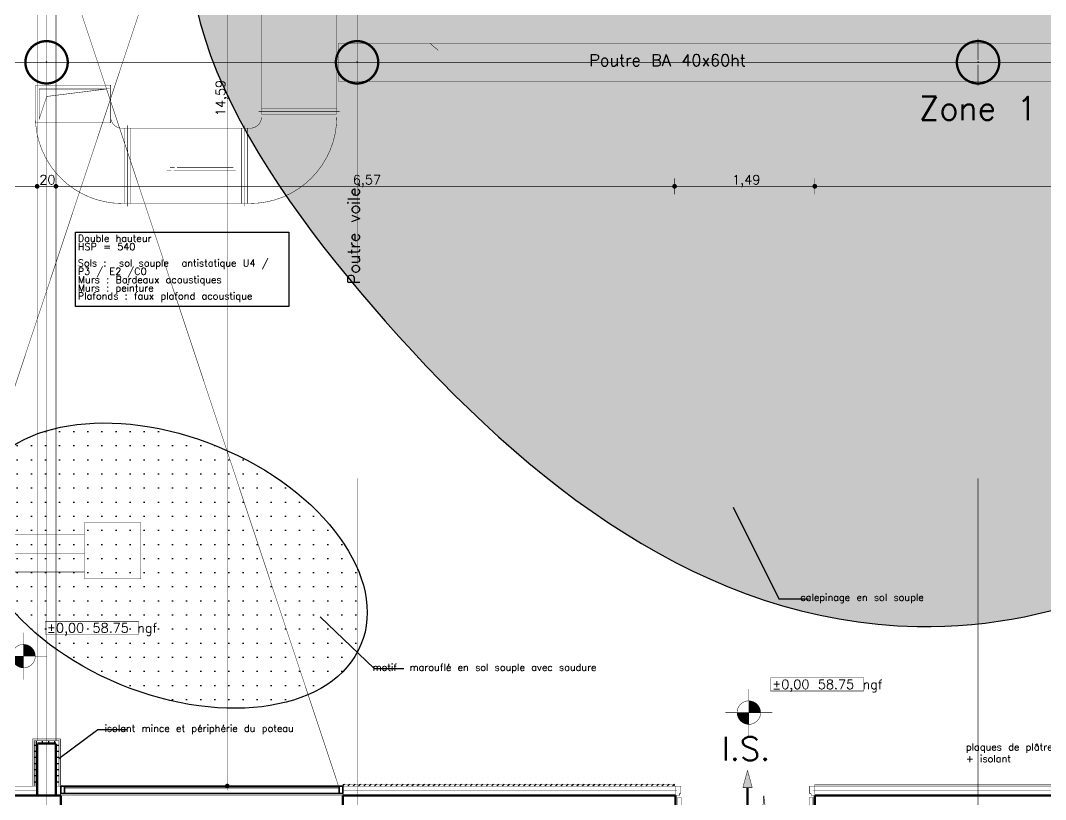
# Model space of a CAD drawing. Header units: inches. Extents: x -525059 to -412686, y 24208 to 76072.
# Drawn here: x -502165 to -491272, y 35236 to 43522 of the extents above; entities that cross this region are included whole.
import ezdxf

# ---------------------------------------------------------------- set-up
doc = ezdxf.new("R2010")
doc.units = ezdxf.units.IN
doc.header["$MEASUREMENT"] = 0
for name, pattern in [('Achse', [115, 0, -40, 75, 0]), ('CACHE', [750, 500, -250]), ('GRILLE', [400, 200, -200]), ('pontille 1', [133.333333, 66.666667, -66.666667]), ('Tiretet', [546.805537, 264.583325, -105.833328, 70.555556, -105.833328])]:
    doc.linetypes.add(name, pattern=pattern)
for name, color, linetype in [('00  ISOFRAN', 7, 'Continuous'), ('00 AXES', 7, 'Continuous'), ('00 cotations', 7, 'Continuous'), ('00 doublages', 7, 'Continuous'), ('00 patatoides', 7, 'Continuous'), ('00 poutres', 7, 'Continuous'), ('00 sanitaires', 7, 'Continuous'), ('00 symboles isolants', 7, 'Continuous'), ('00 TERREAL', 7, 'Continuous'), ('00 équipements siretec', 7, 'Continuous'), ('DF ActivitÈ REPRISE', 7, 'Continuous'), ('DF ActivitÈ SOUFFLAGE', 7, 'Continuous'), ('murs peripherique', 7, 'Continuous'), ('textes', 7, 'Continuous')]:
    doc.layers.add(name, color=color, linetype=linetype)
doc.layers.get('0').off()
doc.styles.get("Standard").update_dxf_attribs({"font": 'txt', "bigfont": 'BIGFONT.SHX'})
doc.linetypes.add('isolation copie', pattern='A,0,[1,0715-ENSICAEN Niveau 0-1.Shx,S=1.62037,R=0,X=-0.014583,Y=1.66533e-17],-175,0', length=175)
doc.dimstyles.new('Dimstyle_0', dxfattribs={"dimtxt": 100, "dimasz": 85.5, "dimexe": 0.18, "dimexo": 0, "dimgap": 0.09, "dimtad": 1, "dimtih": 1, "dimtoh": 1, "dimlfac": 0.001, "dimzin": 0, "dimdsep": 46, "dimtxsty": 'Standard', "dimblk": 'ARROWHEAD_11', "dimblk1": 'ARROWHEAD_11', "dimblk2": 'ARROWHEAD_11', "dimcen": 0.09, "dimclrd": 7, "dimclre": 7, "dimclrt": 7, "dimadec": 1, "dimazin": 0, "dimtfac": 1, "dimtdec": 4, "dimtmove": 0, "dimatfit": 3, "dimfxl": 1, "dimtolj": 1, "dimtzin": 0, "dimarcsym": 0})
doc.dimstyles.new('Dimstyle_1', dxfattribs={"dimtxt": 100, "dimasz": 85.5, "dimexe": 0.18, "dimexo": 0, "dimgap": 0.09, "dimtad": 1, "dimlfac": 0.001, "dimzin": 0, "dimdsep": 46, "dimtxsty": 'Standard', "dimblk": 'ARROWHEAD_11', "dimblk1": 'ARROWHEAD_11', "dimblk2": 'ARROWHEAD_11', "dimcen": 0.09, "dimclrd": 7, "dimclre": 7, "dimclrt": 7, "dimadec": 1, "dimazin": 0, "dimtfac": 1, "dimtdec": 4, "dimtmove": 0, "dimatfit": 3, "dimfxl": 1, "dimtolj": 1, "dimtzin": 0, "dimarcsym": 0})
doc.dimstyles.new('Dimstyle_7', dxfattribs={"dimtxt": 0.18, "dimasz": 164.16, "dimexe": 0.18, "dimexo": 0.0625, "dimgap": 0.09, "dimtad": 0, "dimtih": 1, "dimtoh": 1, "dimdec": 4, "dimzin": 0, "dimdsep": 46, "dimcen": 0.09, "dimadec": 0, "dimazin": 0, "dimtfac": 1, "dimtdec": 4, "dimtmove": 0, "dimatfit": 3, "dimldrblk": 'ARROWHEAD_1', "dimfxl": 1, "dimtolj": 1, "dimtzin": 0, "dimarcsym": 0})
pattern_1 = [(0, (0, 0), (0, 150), [0, -150])]
pattern_2 = [(0, (0, 0), (0, 64.999998), []), (90, (0, 0), (-64.999998, 0), [])]
pattern_3 = [(45, (0, 0), (-28.2842712, 28.2842712), [40, 0])]

# ---------------------------------------------------------------- blocks, each defined once
blk = doc.blocks.new('Baie Fenêtre libre_139')
at = {"color": 0, "linetype": 'Continuous'}
for points, const_width in [([(-1500, 0), (-1500, -200)], 25), ([(-1500, 0), (1500, 0)], 5), ([(-1500, 0), (1500, 0)], 5), ([(1500, 0), (1500, -200)], 25), ([(1500, -200), (-1500, -200)], 5)]:
    blk.add_lwpolyline(points, dxfattribs=dict(at, const_width=const_width))
blk = doc.blocks.new('WALL_84', base_point=(-487038, 35179))
at = {"layer": 'murs peripherique', "color": 7, "linetype": 'Continuous', "const_width": 25}
for points in [[(-501738, 35279), (-503758, 35279)], [(-501738, 35279), (-501738, 35079)], [(-498738, 35279), (-498738, 35079)], [(-495203, 35279), (-498738, 35279)], [(-495203, 35279), (-495203, 35079)], [(-493723, 35279), (-493723, 35079)], [(-487138, 35279), (-493723, 35279)]]:
    blk.add_lwpolyline(points, dxfattribs=at)
at = {"layer": 'murs peripherique', "color": 4, "xscale": -1, "rotation": 180.0000000000004}
blk.add_blockref('Baie Fenêtre libre_139', (-500238, 35079), dxfattribs=at)
blk = doc.blocks.new('F Devanture 3_138')
at = {"color": 0, "linetype": 'Continuous', "const_width": 17.5}
for points in [[(-1500, 0), (-1500, -80)], [(-1460, 0), (-1500, 0)], [(-1460, -80), (-1460, 0)], [(-1460, 0), (1460, 0)], [(1460, 0), (1460, -80)], [(1500, 0), (1460, 0)], [(1500, -80), (1500, 0)], [(-1500, -80), (-1460, -80)], [(-1460, -80), (1460, -80)], [(1460, -80), (1500, -80)]]:
    blk.add_lwpolyline(points, dxfattribs=at)
at = {"color": 0, "linetype": 'Continuous', "const_width": 5}
blk.add_lwpolyline([(-1460, -20), (1460, -20), (1460, -10), (-1460, -10)], close=True, dxfattribs=at)
blk = doc.blocks.new('Porte 2v CadBois 65_43')
at = {"color": 0, "linetype": 'Continuous', "const_width": 6.5}
for points in [[(640, 912, 0.388879), (-195, 0)], [(-200, 0, 0.388879), (-675, 518)]]:
    blk.add_lwpolyline(points, format="xyb", dxfattribs=at)
at = {"color": 0, "linetype": 'Continuous', "const_width": 5}
for points in [[(720, 915), (680, 915)], [(680, 915), (680, 20)], [(720, 20), (720, 915)], [(-720, 520), (-680, 520)], [(-720, 20), (-720, 520)], [(-680, 520), (-680, 20)], [(-700, 0), (-740, 0)], [(-740, 0), (-740, -10)], [(-680, 20), (-720, 20)], [(-700, -20), (-700, 0)], [(680, 20), (720, 20)], [(740, 0), (700, 0)], [(700, 0), (700, -20)], [(740, -10), (740, 0)], [(-740, -10), (-740, -90)], [(-740, -90), (-740, -100)], [(-740, -100), (-685, -100)], [(-685, -20), (-700, -20)], [(-685, -100), (-685, -20)], [(700, -20), (685, -20)], [(685, -20), (685, -100)], [(685, -100), (740, -100)], [(740, -90), (740, -10)], [(740, -100), (740, -90)]]:
    blk.add_lwpolyline(points, dxfattribs=at)
blk = doc.blocks.new('WALL_94', base_point=(-503688, 35329))
at = {"layer": '00 doublages', "color": 1, "linetype": 'Continuous', "const_width": 5}
for points in [[(-501988, 35379), (-503638, 35379)], [(-501988, 35279), (-501988, 35379)], [(-501788, 35279), (-501788, 35379)], [(-501738, 35379), (-501788, 35379)], [(-501738, 35279), (-501738, 35379)], [(-498738, 35279), (-498738, 35379)], [(-495203, 35379), (-498738, 35379)], [(-495203, 35279), (-495203, 35379)], [(-493723, 35279), (-493723, 35379)], [(-487238, 35379), (-493723, 35379)], [(-503738, 35279), (-501988, 35279)], [(-501788, 35279), (-501738, 35279)], [(-498738, 35279), (-495203, 35279)], [(-493723, 35279), (-487138, 35279)]]:
    blk.add_lwpolyline(points, dxfattribs=at)
at = {"layer": '00 doublages', "color": 4}
blk.add_blockref('F Devanture 3_138', (-500238, 35379), dxfattribs=at)
at = {"layer": '00 doublages', "color": 4, "rotation": 180}
blk.add_blockref('Porte 2v CadBois 65_43', (-494463, 35279), dxfattribs=at)
blk = doc.blocks.new('WALL_110', base_point=(-501888, 35831))
at = {"layer": 'murs peripherique', "color": 7, "linetype": 'Continuous', "const_width": 25}
for points in [[(-501988, 35831), (-501988, 35279)], [(-501788, 35831), (-501988, 35831)], [(-501788, 35279), (-501788, 35831)], [(-501988, 35279), (-501788, 35279)]]:
    blk.add_lwpolyline(points, dxfattribs=at)
blk = doc.blocks.new('WALL_675', base_point=(-501758, 35378))
at = {"layer": 'murs peripherique'}
blk.add_hatch(color=255, dxfattribs=at).paths.add_polyline_path([(-501738, 35378), (-501738, 35881), (-501758, 35861), (-501758, 35378)], flags=0)
at = {"layer": 'murs peripherique', "color": 1, "linetype": 'Continuous', "const_width": 5}
for points in [[(-501758, 35861), (-501758, 35378)], [(-501738, 35378), (-501738, 35881)], [(-501758, 35378), (-501738, 35378)]]:
    blk.add_lwpolyline(points, dxfattribs=at)
blk = doc.blocks.new('WALL_676', base_point=(-502018, 35378))
at = {"layer": 'murs peripherique'}
blk.add_hatch(color=255, dxfattribs=at).paths.add_polyline_path([(-502018, 35378), (-502018, 35861), (-502038, 35881), (-502038, 35378)], flags=0)
at = {"layer": 'murs peripherique', "color": 1, "linetype": 'Continuous', "const_width": 5}
for points in [[(-502038, 35881), (-502038, 35378)], [(-502018, 35378), (-502018, 35861)], [(-502038, 35378), (-502018, 35378)]]:
    blk.add_lwpolyline(points, dxfattribs=at)
blk = doc.blocks.new('WALL_677', base_point=(-501758, 35861))
at = {"layer": 'murs peripherique'}
blk.add_hatch(color=255, dxfattribs=at).paths.add_polyline_path([(-501738, 35881), (-502038, 35881), (-502018, 35861), (-501758, 35861)], flags=0)
at = {"layer": 'murs peripherique', "color": 1, "linetype": 'Continuous', "const_width": 5}
for points in [[(-501738, 35881), (-502038, 35881)], [(-502018, 35861), (-501758, 35861)]]:
    blk.add_lwpolyline(points, dxfattribs=at)
blk = doc.blocks.new('WALL_710', base_point=(-501788, 35378))
at = {"layer": 'murs peripherique'}
h = blk.add_hatch(dxfattribs=at)
h.set_pattern_fill('ISOLANT_POLYSTYR_NE', color=82, style=0, pattern_type=2)
h.set_pattern_definition(pattern_2)
h.paths.add_polyline_path([(-501758, 35378), (-501758, 35861), (-501788, 35831), (-501788, 35378)], flags=0)
at = {"layer": 'murs peripherique', "color": 1, "linetype": 'Continuous', "const_width": 5}
for points in [[(-501758, 35378), (-501758, 35861)], [(-501788, 35831), (-501788, 35378)], [(-501788, 35378), (-501758, 35378)]]:
    blk.add_lwpolyline(points, dxfattribs=at)
blk = doc.blocks.new('WALL_711', base_point=(-501788, 35831))
at = {"layer": 'murs peripherique'}
h = blk.add_hatch(dxfattribs=at)
h.set_pattern_fill('ISOLANT_POLYSTYR_NE', color=82, style=0, pattern_type=2)
h.set_pattern_definition(pattern_2)
h.paths.add_polyline_path([(-501758, 35861), (-502018, 35861), (-501988, 35831), (-501788, 35831)], flags=0)
at = {"layer": 'murs peripherique', "color": 1, "linetype": 'Continuous', "const_width": 5}
for points in [[(-501758, 35861), (-502018, 35861)], [(-501988, 35831), (-501788, 35831)]]:
    blk.add_lwpolyline(points, dxfattribs=at)
blk = doc.blocks.new('WALL_712', base_point=(-501988, 35378))
at = {"layer": 'murs peripherique'}
h = blk.add_hatch(dxfattribs=at)
h.set_pattern_fill('ISOLANT_POLYSTYR_NE', color=82, style=0, pattern_type=2)
h.set_pattern_definition(pattern_2)
h.paths.add_polyline_path([(-501988, 35378), (-501988, 35831), (-502018, 35861), (-502018, 35378)], flags=0)
at = {"layer": 'murs peripherique', "color": 1, "linetype": 'Continuous', "const_width": 5}
for points in [[(-502018, 35861), (-502018, 35378)], [(-501988, 35378), (-501988, 35831)], [(-502018, 35378), (-501988, 35378)]]:
    blk.add_lwpolyline(points, dxfattribs=at)
blk = doc.blocks.new('WALL_821', base_point=(-487248, 35389))
at = {"layer": '00 TERREAL'}
h = blk.add_hatch(dxfattribs=at)
h.set_pattern_fill('ESPACE_MINIMUM', style=0, pattern_type=2)
h.set_pattern_definition(pattern_3)
h.paths.add_polyline_path([(-498738, 35399), (-498738, 35379), (-495213, 35379), (-495213, 35399)], flags=0)
h = blk.add_hatch(dxfattribs=at)
h.set_pattern_fill('ESPACE_MINIMUM', style=0, pattern_type=2)
h.set_pattern_definition(pattern_3)
h.paths.add_polyline_path([(-493723, 35399), (-493723, 35379), (-487238, 35379), (-487258, 35399)], flags=0)
at = {"layer": '00 TERREAL', "color": 30, "linetype": 'Continuous', "const_width": 5}
for points in [[(-495213, 35399), (-498738, 35399)], [(-498738, 35399), (-498738, 35379)], [(-498738, 35379), (-495213, 35379)], [(-495213, 35379), (-495213, 35399)], [(-493723, 35379), (-493723, 35399)], [(-487258, 35399), (-493723, 35399)], [(-493723, 35379), (-487238, 35379)]]:
    blk.add_lwpolyline(points, dxfattribs=at)
blk = doc.blocks.new('COLUMN_4', base_point=(-498588, 43077))
at = {"layer": 'murs peripherique', "color": 7, "linetype": 'Continuous', "const_width": 25}
blk.add_lwpolyline([(-498813, 43077, 1), (-498363, 43077, 1)], format="xyb", close=True, dxfattribs=at)
at = {"layer": 'murs peripherique', "color": 7, "linetype": 'Continuous', "const_width": 5}
for points in [[(-498588, 43102), (-498588, 43327)], [(-498613, 43077), (-498838, 43077)], [(-498588, 43052), (-498588, 42827)], [(-498563, 43077), (-498338, 43077)]]:
    blk.add_lwpolyline(points, dxfattribs=at)
at = {"layer": 'murs peripherique', "color": 7, "linetype": 'Continuous'}
blk.add_point((-498588, 43077), dxfattribs=at)
blk = doc.blocks.new('COLUMN_5', base_point=(-491988, 43077))
at = {"layer": 'murs peripherique', "color": 7, "linetype": 'Continuous', "const_width": 25}
blk.add_lwpolyline([(-492213, 43077, 1), (-491763, 43077, 1)], format="xyb", close=True, dxfattribs=at)
at = {"layer": 'murs peripherique', "color": 7, "linetype": 'Continuous', "const_width": 5}
for points in [[(-491988, 43102), (-491988, 43327)], [(-492013, 43077), (-492238, 43077)], [(-491988, 43052), (-491988, 42827)], [(-491963, 43077), (-491738, 43077)]]:
    blk.add_lwpolyline(points, dxfattribs=at)
at = {"layer": 'murs peripherique', "color": 7, "linetype": 'Continuous'}
blk.add_point((-491988, 43077), dxfattribs=at)
blk = doc.blocks.new('COLUMN_7', base_point=(-501888, 43077))
at = {"layer": 'murs peripherique', "color": 7, "linetype": 'Continuous', "const_width": 25}
blk.add_lwpolyline([(-502113, 43077, 1), (-501663, 43077, 1)], format="xyb", close=True, dxfattribs=at)
at = {"layer": 'murs peripherique', "color": 7, "linetype": 'Continuous', "const_width": 5}
for points in [[(-501888, 43102), (-501888, 43327)], [(-501913, 43077), (-502138, 43077)], [(-501888, 43052), (-501888, 42827)], [(-501863, 43077), (-501638, 43077)]]:
    blk.add_lwpolyline(points, dxfattribs=at)
at = {"layer": 'murs peripherique', "color": 7, "linetype": 'Continuous'}
blk.add_point((-501888, 43077), dxfattribs=at)
blk = doc.blocks.new('BEAM_3', base_point=(-498788, 43077))
at = {"layer": '00 poutres', "color": 1, "linetype": 'pontille 1', "const_width": 5}
for points in [[(-498788, 43277), (-473738, 43277)], [(-498788, 42877), (-498788, 43277)], [(-498788, 42877), (-473738, 42877)]]:
    blk.add_lwpolyline(points, dxfattribs=at)
at = {"layer": '00 poutres', "color": 30, "linetype": 'GRILLE', "const_width": 5}
blk.add_lwpolyline([(-498788, 43077), (-473738, 43077)], dxfattribs=at)
blk = doc.blocks.new('LINE_19863', base_point=(-494438, 34418))
at = {"layer": 'murs peripherique', "color": 7, "linetype": 'Continuous'}
for points, const_width in [([(-494438, 35548), (-494488, 35362)], 5), ([(-494438, 35548), (-494388, 35362)], 5), ([(-494388, 35362), (-494488, 35362)], 5), ([(-494438, 34418), (-494438, 35362)], 25)]:
    blk.add_lwpolyline(points, dxfattribs=dict(at, const_width=const_width))
at = {"layer": 'murs peripherique', "color": 7}
blk.add_solid([(-494438, 35548), (-494388, 35362), (-494488, 35362)], dxfattribs=at)
blk = doc.blocks.new('*D284')
at = {"layer": '00 cotations', "color": 7, "linetype": 'Continuous', "const_width": 5}
for points in [[(-499969, 49995), (-499969, 50017)], [(-499991, 49972), (-500053, 49972)], [(-499969, 35401), (-499969, 49950)], [(-499884, 49972), (-499946, 49972)], [(-499991, 35379), (-500053, 35379)], [(-499969, 35334), (-499969, 35356)], [(-499884, 35379), (-499946, 35379)]]:
    blk.add_lwpolyline(points, dxfattribs=at)
at = {"layer": '00 cotations', "color": 7, "linetype": 'Continuous'}
for points, const_width in [([(-499991, 49972, 1), (-499946, 49972, 1)], 5), ([(-499980, 49972, 1), (-499957, 49972, 1)], 22.5), ([(-499991, 35379, 1), (-499946, 35379, 1)], 5), ([(-499980, 35379, 1), (-499957, 35379, 1)], 22.5)]:
    blk.add_lwpolyline(points, format="xyb", close=True, dxfattribs=dict(at, const_width=const_width))
at = {"layer": '00 cotations', "color": 7, "insert": (-500089, 42504), "char_height": 100, "attachment_point": 1, "rotation": 90}
blk.add_mtext('\\A1;{\\Ftxt.shx|c0;14,59}', dxfattribs=at)
blk = doc.blocks.new('ARROWHEAD_11')
at = {"color": 0, "linetype": 'Continuous'}
blk.add_line((0, 0), (-1, 0), dxfattribs=at)
at = {"color": 0, "linetype": 'Continuous', "const_width": 0.25}
blk.add_lwpolyline([(-0.125, 0, 1), (0.125, 0, 1)], format="xyb", close=True, dxfattribs=at)
blk = doc.blocks.new('*D468')
at = {"layer": '00 cotations', "color": 7, "linetype": 'Continuous', "const_width": 5}
for points in [[(-503683, 46957), (-503661, 46957)], [(-503638, 46979), (-503638, 47041)], [(-503616, 46957), (-487261, 46957)], [(-487238, 46979), (-487238, 47041)], [(-487216, 46957), (-487193, 46957)], [(-503638, 46872), (-503638, 46934)], [(-487238, 46872), (-487238, 46934)]]:
    blk.add_lwpolyline(points, dxfattribs=at)
at = {"layer": '00 cotations', "color": 7, "linetype": 'Continuous'}
for points, const_width in [([(-503661, 46957, 1), (-503616, 46957, 1)], 5), ([(-503649, 46957, 1), (-503627, 46957, 1)], 22.5), ([(-487261, 46957, 1), (-487216, 46957, 1)], 5), ([(-487250, 46957, 1), (-487227, 46957, 1)], 22.5)]:
    blk.add_lwpolyline(points, format="xyb", close=True, dxfattribs=dict(at, const_width=const_width))
at = {"layer": '00 cotations', "color": 7, "insert": (-495610, 47077), "char_height": 100, "attachment_point": 1}
blk.add_mtext('\\A1;{\\Ftxt.shx|c0;16,40}', dxfattribs=at)
blk = doc.blocks.new('*D470')
at = {"layer": '00 cotations', "color": 7, "linetype": 'Continuous', "const_width": 5}
for points in [[(-503638, 41780), (-503638, 41842)], [(-501988, 41780), (-501988, 41842)], [(-503683, 41758), (-503661, 41758)], [(-503638, 41673), (-503638, 41735)], [(-503616, 41758), (-502011, 41758)], [(-501988, 41673), (-501988, 41735)]]:
    blk.add_lwpolyline(points, dxfattribs=at)
at = {"layer": '00 cotations', "color": 7, "linetype": 'Continuous'}
for points, const_width in [([(-503661, 41758, 1), (-503616, 41758, 1)], 5), ([(-503649, 41758, 1), (-503627, 41758, 1)], 22.5), ([(-502011, 41758, 1), (-501966, 41758, 1)], 5), ([(-502000, 41758, 1), (-501977, 41758, 1)], 22.5)]:
    blk.add_lwpolyline(points, format="xyb", close=True, dxfattribs=dict(at, const_width=const_width))
at = {"layer": '00 cotations', "color": 7, "insert": (-502947, 41878), "char_height": 100, "attachment_point": 1}
blk.add_mtext('\\A1;{\\Ftxt.shx|c0;1,65}', dxfattribs=at)
blk = doc.blocks.new('*D471')
at = {"layer": '00 cotations', "color": 7, "linetype": 'Continuous', "const_width": 5}
for points in [[(-501988, 41780), (-501988, 41842)], [(-501788, 41780), (-501788, 41842)], [(-501988, 41673), (-501988, 41735)], [(-501966, 41758), (-501811, 41758)], [(-501788, 41673), (-501788, 41735)]]:
    blk.add_lwpolyline(points, dxfattribs=at)
at = {"layer": '00 cotations', "color": 7, "linetype": 'Continuous'}
for points, const_width in [([(-502011, 41758, 1), (-501966, 41758, 1)], 5), ([(-502000, 41758, 1), (-501977, 41758, 1)], 22.5), ([(-501811, 41758, 1), (-501766, 41758, 1)], 5), ([(-501800, 41758, 1), (-501777, 41758, 1)], 22.5)]:
    blk.add_lwpolyline(points, format="xyb", close=True, dxfattribs=dict(at, const_width=const_width))
at = {"layer": '00 cotations', "color": 7, "insert": (-501965, 41878), "char_height": 100, "attachment_point": 1}
blk.add_mtext('\\A1;{\\Ftxt.shx|c0;20}', dxfattribs=at)
blk = doc.blocks.new('*D472')
at = {"layer": '00 cotations', "color": 7, "linetype": 'Continuous', "const_width": 5}
for points in [[(-501788, 41780), (-501788, 41842)], [(-495213, 41780), (-495213, 41842)], [(-501788, 41673), (-501788, 41735)], [(-501766, 41758), (-495236, 41758)], [(-495213, 41673), (-495213, 41735)]]:
    blk.add_lwpolyline(points, dxfattribs=at)
at = {"layer": '00 cotations', "color": 7, "linetype": 'Continuous'}
for points, const_width in [([(-501811, 41758, 1), (-501766, 41758, 1)], 5), ([(-501800, 41758, 1), (-501777, 41758, 1)], 22.5), ([(-495236, 41758, 1), (-495191, 41758, 1)], 5), ([(-495225, 41758, 1), (-495202, 41758, 1)], 22.5)]:
    blk.add_lwpolyline(points, format="xyb", close=True, dxfattribs=dict(at, const_width=const_width))
at = {"layer": '00 cotations', "color": 7, "insert": (-498634, 41878), "char_height": 100, "attachment_point": 1}
blk.add_mtext('\\A1;{\\Ftxt.shx|c0;6,57}', dxfattribs=at)
blk = doc.blocks.new('*D473')
at = {"layer": '00 cotations', "color": 7, "linetype": 'Continuous', "const_width": 5}
for points in [[(-495213, 41780), (-495213, 41842)], [(-493723, 41780), (-493723, 41842)], [(-495213, 41673), (-495213, 41735)], [(-495191, 41758), (-493746, 41758)], [(-493723, 41673), (-493723, 41735)]]:
    blk.add_lwpolyline(points, dxfattribs=at)
at = {"layer": '00 cotations', "color": 7, "linetype": 'Continuous'}
for points, const_width in [([(-495236, 41758, 1), (-495191, 41758, 1)], 5), ([(-495225, 41758, 1), (-495202, 41758, 1)], 22.5), ([(-493746, 41758, 1), (-493701, 41758, 1)], 5), ([(-493735, 41758, 1), (-493712, 41758, 1)], 22.5)]:
    blk.add_lwpolyline(points, format="xyb", close=True, dxfattribs=dict(at, const_width=const_width))
at = {"layer": '00 cotations', "color": 7, "insert": (-494602, 41878), "char_height": 100, "attachment_point": 1}
blk.add_mtext('\\A1;{\\Ftxt.shx|c0;1,49}', dxfattribs=at)
blk = doc.blocks.new('*D474')
at = {"layer": '00 cotations', "color": 7, "linetype": 'Continuous', "const_width": 5}
for points in [[(-493723, 41780), (-493723, 41842)], [(-487138, 41780), (-487138, 41842)], [(-493723, 41673), (-493723, 41735)], [(-493701, 41758), (-487161, 41758)], [(-487138, 41673), (-487138, 41735)]]:
    blk.add_lwpolyline(points, dxfattribs=at)
at = {"layer": '00 cotations', "color": 7, "linetype": 'Continuous'}
for points, const_width in [([(-493746, 41758, 1), (-493701, 41758, 1)], 5), ([(-493735, 41758, 1), (-493712, 41758, 1)], 22.5), ([(-487161, 41758, 1), (-487116, 41758, 1)], 5), ([(-487150, 41758, 1), (-487127, 41758, 1)], 22.5)]:
    blk.add_lwpolyline(points, format="xyb", close=True, dxfattribs=dict(at, const_width=const_width))
at = {"layer": '00 cotations', "color": 7, "insert": (-490564, 41878), "char_height": 100, "attachment_point": 1}
blk.add_mtext('\\A1;{\\Ftxt.shx|c0;6,59}', dxfattribs=at)
blk = doc.blocks.new('*D475')
at = {"layer": '00 cotations', "color": 7, "linetype": 'Continuous', "const_width": 5}
for points in [[(-487138, 41780), (-487138, 41842)], [(-486938, 41780), (-486938, 41842)], [(-487138, 41673), (-487138, 41735)], [(-487116, 41758), (-486961, 41758)], [(-486938, 41673), (-486938, 41735)]]:
    blk.add_lwpolyline(points, dxfattribs=at)
at = {"layer": '00 cotations', "color": 7, "linetype": 'Continuous'}
for points, const_width in [([(-487161, 41758, 1), (-487116, 41758, 1)], 5), ([(-487150, 41758, 1), (-487127, 41758, 1)], 22.5), ([(-486961, 41758, 1), (-486916, 41758, 1)], 5), ([(-486950, 41758, 1), (-486927, 41758, 1)], 22.5)]:
    blk.add_lwpolyline(points, format="xyb", close=True, dxfattribs=dict(at, const_width=const_width))
at = {"layer": '00 cotations', "color": 7, "insert": (-487115, 41878), "char_height": 100, "attachment_point": 1}
blk.add_mtext('\\A1;{\\Ftxt.shx|c0;20}', dxfattribs=at)
blk = doc.blocks.new('*D476')
at = {"layer": '00 cotations', "color": 7, "linetype": 'Continuous', "const_width": 5}
for points in [[(-486938, 41780), (-486938, 41842)], [(-483841, 41780), (-483841, 41842)], [(-486938, 41673), (-486938, 41735)], [(-486916, 41758), (-483863, 41758)], [(-483841, 41673), (-483841, 41735)]]:
    blk.add_lwpolyline(points, dxfattribs=at)
at = {"layer": '00 cotations', "color": 7, "linetype": 'Continuous'}
for points, const_width in [([(-486961, 41758, 1), (-486916, 41758, 1)], 5), ([(-486950, 41758, 1), (-486927, 41758, 1)], 22.5), ([(-483863, 41758, 1), (-483818, 41758, 1)], 5), ([(-483852, 41758, 1), (-483829, 41758, 1)], 22.5)]:
    blk.add_lwpolyline(points, format="xyb", close=True, dxfattribs=dict(at, const_width=const_width))
at = {"layer": '00 cotations', "color": 7, "insert": (-485523, 41878), "char_height": 100, "attachment_point": 1}
blk.add_mtext('\\A1;{\\Ftxt.shx|c0;3,10}', dxfattribs=at)
blk = doc.blocks.new('*D477')
at = {"layer": '00 cotations', "color": 7, "linetype": 'Continuous', "const_width": 5}
for points in [[(-483841, 41780), (-483841, 41842)], [(-483638, 41780), (-483638, 41842)], [(-483841, 41673), (-483841, 41735)], [(-483818, 41758), (-483661, 41758)], [(-483638, 41673), (-483638, 41735)]]:
    blk.add_lwpolyline(points, dxfattribs=at)
at = {"layer": '00 cotations', "color": 7, "linetype": 'Continuous'}
for points, const_width in [([(-483863, 41758, 1), (-483818, 41758, 1)], 5), ([(-483852, 41758, 1), (-483829, 41758, 1)], 22.5), ([(-483661, 41758, 1), (-483616, 41758, 1)], 5), ([(-483650, 41758, 1), (-483627, 41758, 1)], 22.5)]:
    blk.add_lwpolyline(points, format="xyb", close=True, dxfattribs=dict(at, const_width=const_width))
at = {"layer": '00 cotations', "color": 7, "insert": (-483816, 41878), "char_height": 100, "attachment_point": 1}
blk.add_mtext('\\A1;{\\Ftxt.shx|c0;20}', dxfattribs=at)
blk = doc.blocks.new('*D478')
at = {"layer": '00 cotations', "color": 7, "linetype": 'Continuous', "const_width": 5}
for points in [[(-483638, 41780), (-483638, 41842)], [(-478888, 41780), (-478888, 41842)], [(-483638, 41673), (-483638, 41735)], [(-483616, 41758), (-478911, 41758)], [(-478888, 41673), (-478888, 41735)], [(-478866, 41758), (-478843, 41758)]]:
    blk.add_lwpolyline(points, dxfattribs=at)
at = {"layer": '00 cotations', "color": 7, "linetype": 'Continuous'}
for points, const_width in [([(-483661, 41758, 1), (-483616, 41758, 1)], 5), ([(-483650, 41758, 1), (-483627, 41758, 1)], 22.5), ([(-478911, 41758, 1), (-478866, 41758, 1)], 5), ([(-478900, 41758, 1), (-478877, 41758, 1)], 22.5)]:
    blk.add_lwpolyline(points, format="xyb", close=True, dxfattribs=dict(at, const_width=const_width))
at = {"layer": '00 cotations', "color": 7, "insert": (-481397, 41878), "char_height": 100, "attachment_point": 1}
blk.add_mtext('\\A1;{\\Ftxt.shx|c0;4,75}', dxfattribs=at)
blk = doc.blocks.new('*D496')
at = {"layer": '00 cotations', "color": 7, "linetype": 'Continuous', "const_width": 5}
for points in [[(-483638, 32738), (-483638, 32799)], [(-482088, 32738), (-482088, 32799)], [(-483638, 32631), (-483638, 32693)], [(-483616, 32715), (-482111, 32715)], [(-482088, 32631), (-482088, 32693)]]:
    blk.add_lwpolyline(points, dxfattribs=at)
at = {"layer": '00 cotations', "color": 7, "linetype": 'Continuous'}
for points, const_width in [([(-483661, 32715, 1), (-483616, 32715, 1)], 5), ([(-483650, 32715, 1), (-483627, 32715, 1)], 22.5), ([(-482111, 32715, 1), (-482066, 32715, 1)], 5), ([(-482100, 32715, 1), (-482077, 32715, 1)], 22.5)]:
    blk.add_lwpolyline(points, format="xyb", close=True, dxfattribs=dict(at, const_width=const_width))
at = {"layer": '00 cotations', "color": 7, "insert": (-482997, 32835), "char_height": 100, "attachment_point": 1}
blk.add_mtext('\\A1;{\\Ftxt.shx|c0;1,55}', dxfattribs=at)
blk = doc.blocks.new('*D497')
at = {"layer": '00 cotations', "color": 7, "linetype": 'Continuous', "const_width": 5}
for points in [[(-482088, 32738), (-482088, 32799)], [(-480583, 32738), (-480583, 32799)], [(-482088, 32631), (-482088, 32693)], [(-482066, 32715), (-480606, 32715)], [(-480583, 32631), (-480583, 32693)]]:
    blk.add_lwpolyline(points, dxfattribs=at)
at = {"layer": '00 cotations', "color": 7, "linetype": 'Continuous'}
for points, const_width in [([(-482111, 32715, 1), (-482066, 32715, 1)], 5), ([(-482100, 32715, 1), (-482077, 32715, 1)], 22.5), ([(-480606, 32715, 1), (-480561, 32715, 1)], 5), ([(-480595, 32715, 1), (-480572, 32715, 1)], 22.5)]:
    blk.add_lwpolyline(points, format="xyb", close=True, dxfattribs=dict(at, const_width=const_width))
at = {"layer": '00 cotations', "color": 7, "insert": (-481469, 32835), "char_height": 100, "attachment_point": 1}
blk.add_mtext('\\A1;{\\Ftxt.shx|c0;1,50}', dxfattribs=at)
blk = doc.blocks.new('LEVDIM_43', base_point=(-502133, 36761))
at = {"layer": '00 cotations', "color": 7, "linetype": 'Continuous', "const_width": 5}
for points in [[(-501903, 37131), (-501903, 36991)], [(-500911, 37131), (-501903, 37131)], [(-500911, 36991), (-500911, 37131)], [(-502133, 36511), (-502133, 37011)], [(-501903, 36991), (-500911, 36991)], [(-502383, 36761), (-501883, 36761)]]:
    blk.add_lwpolyline(points, dxfattribs=at)
blk.add_lwpolyline([(-502258, 36761, 1), (-502008, 36761, 1)], format="xyb", close=True, dxfattribs=at)
at = {"layer": '00 cotations', "color": 7, "linetype": 'Continuous', "const_width": 125}
for points in [[(-502196, 36761, 0.414214), (-502133, 36699)], [(-502071, 36761, 0.414214), (-502133, 36824)]]:
    blk.add_lwpolyline(points, format="xyb", dxfattribs=at)
at = {"layer": '00 cotations', "color": 7, "insert": (-501883, 37111), "char_height": 100, "attachment_point": 1}
blk.add_mtext('\\A1;{\\Ftxt.shx|c0;±0,00 58.75 ngf}', dxfattribs=at)
blk = doc.blocks.new('LEVDIM_45', base_point=(-494424, 36160))
at = {"layer": '00 cotations', "color": 7, "linetype": 'Continuous', "const_width": 5}
for points in [[(-494194, 36530), (-494194, 36390)], [(-493202, 36530), (-494194, 36530)], [(-493202, 36390), (-493202, 36530)], [(-494424, 35910), (-494424, 36410)], [(-494194, 36390), (-493202, 36390)], [(-494674, 36160), (-494174, 36160)]]:
    blk.add_lwpolyline(points, dxfattribs=at)
blk.add_lwpolyline([(-494549, 36160, 1), (-494299, 36160, 1)], format="xyb", close=True, dxfattribs=at)
at = {"layer": '00 cotations', "color": 7, "linetype": 'Continuous', "const_width": 125}
for points in [[(-494362, 36160, 0.414214), (-494424, 36223)], [(-494487, 36160, 0.414214), (-494424, 36098)]]:
    blk.add_lwpolyline(points, format="xyb", dxfattribs=at)
at = {"layer": '00 cotations', "color": 7, "insert": (-494174, 36510), "char_height": 100, "attachment_point": 1}
blk.add_mtext('\\A1;{\\Ftxt.shx|c0;±0,00 58.75 ngf}', dxfattribs=at)
blk = doc.blocks.new('ARROWHEAD_1')
at = {"color": 0, "linetype": 'Continuous'}
blk.add_line((0, 0), (-1, 0), dxfattribs=at)
blk.add_circle((0, 0), 0.25, dxfattribs=at)

msp = doc.modelspace()

# ---------------------------------------------------------------- hatches: boundary and pattern name
at = {"layer": '00 patatoides'}
h = msp.add_hatch(dxfattribs=at)
h.set_pattern_fill('25___COPIE', color=52, style=0, pattern_type=2)
h.set_pattern_definition(pattern_1)
h.paths.add_polyline_path([(-498288.547, 40322.934, -0.028250237), (-499305.593, 41601.839, -0.023082304), (-499736.566, 42281.071, -0.031886058), (-500077.103, 42974.152, -0.043689281), (-500298.153, 43671.58, -0.057822464), (-500370.664, 44363.852, -0.143607307), (-499953.863, 45694.921, -0.102475601), (-499192.499, 46444.58, -0.077370458), (-498215.457, 46867.816, -0.047049448), (-497103.902, 47050.075, -0.024396697), (-495938.997, 47076.801, -0.036059004), (-493195.68, 46840.34, -0.025929131), (-491877.77, 46555.571, -0.034136164), (-490654.444, 46134.171, -0.045136615), (-489569.767, 45556.935, -0.058029004), (-488667.803, 44804.659, -0.140330767), (-487588.267, 42698.17, -0.122493438), (-487683.801, 40541.962, -0.113014202), (-488714.637, 38738.925, -0.10554501), (-490443.689, 37510.168, -0.106861498), (-492633.875, 37076.801, -0.075982644), (-494260.495, 37357.121, -0.060509441), (-495742.36, 38067.217, -0.04307255), (-497083.65, 39093.638, -0.028879241)], flags=0)
h = msp.add_hatch(dxfattribs=at)
h.set_pattern_fill('25___COPIE', color=52, style=0, pattern_type=2)
h.set_pattern_definition(pattern_1)
h.paths.add_polyline_path([(-498901.227, 36463.79, 0.320514013), (-498502.072, 37431.017, 0.107114179), (-498774.295, 38023.168, 0.076100726), (-499321.87, 38569.739, 0.123445866), (-500880.394, 39212.91, 0.076100726), (-501654.072, 39211.592, 0.107114179), (-502264.681, 38983.768, 0.320514013), (-502663.836, 38016.541, 0.107114179), (-502391.613, 37424.39, 0.076100726), (-501844.038, 36877.819, 0.123445866), (-500285.514, 36234.648, 0.076100726), (-499511.836, 36235.966, 0.107114179)], flags=0)

# ---------------------------------------------------------------- linework, layer by layer
at = {"layer": '00  ISOFRAN', "color": 1, "linetype": 'Achse', "const_width": 5}
for points in [[(-503638.109, 49972.492), (-498788.267, 35388.519)], [(-503638.109, 35378.519), (-498788.267, 49972.492)]]:
    msp.add_lwpolyline(points, dxfattribs=at)
at = {"layer": '00 AXES', "color": 1, "linetype": 'Tiretet', "const_width": 5}
for points in [[(-501888.267, 31373.428), (-501888.267, 53518.786)], [(-498588.267, 40926.801), (-498588.267, 53518.786)], [(-505188.267, 43076.801), (-458988.267, 43076.801)], [(-498588.267, 31373.428), (-498588.267, 38650.741)], [(-491988.267, 31212.2), (-491988.267, 38650.741)]]:
    msp.add_lwpolyline(points, dxfattribs=at)
at = {"layer": '00 patatoides', "color": 7, "linetype": 'Continuous'}
msp.add_ellipse((-500582.954, 37723.779), major_axis=(2036.309, -840.343), ratio=0.620604277, dxfattribs=at)
msp.add_open_spline([(-499953.863, 45694.921), (-499118.568, 46950.059), (-497491.697, 47106.877), (-495938.997, 47076.801), (-492303.19, 47006.377), (-488266.24, 46093.089), (-487588.267, 42698.17), (-486986.74, 39686.05), (-489511.576, 37026.094), (-492633.875, 37076.801), (-494901.064, 37113.622), (-496771.088, 38599.045), (-498288.547, 40322.934), (-499705.006, 41932.083), (-501086.466, 43993.037), (-499953.863, 45694.921)], degree=3, knots=[0, 0, 0, 0, 1, 1, 1, 2, 2, 2, 3, 3, 3, 4, 4, 4, 5, 5, 5, 5], dxfattribs=at)
at = {"layer": '00 poutres', "color": 1, "linetype": 'pontille 1', "const_width": 5}
for points in [[(-501988.267, 50102.492), (-501988.267, 35861.062)], [(-501788.267, 50102.492), (-501788.267, 35861.062)]]:
    msp.add_lwpolyline(points, dxfattribs=at)
at = {"layer": '00 poutres', "color": 30, "linetype": 'GRILLE', "const_width": 5}
msp.add_lwpolyline([(-501888.267, 50002.492), (-501888.267, 35861.062)], dxfattribs=at)
at = {"layer": '00 sanitaires', "color": 7, "linetype": 'Achse', "const_width": 0.25}
msp.add_lwpolyline([(-498788.267, 49972.492), (-503638.267, 49972.492), (-503638.267, 35378.519), (-498788.267, 35378.519)], close=True, dxfattribs=at)
at = {"layer": '00 symboles isolants', "color": 253, "linetype": 'isolation copie', "const_width": 5}
for points in [[(-501988.267, 35328.519), (-503688.109, 35328.519)], [(-498738.267, 35328.519), (-495188.267, 35328.519)], [(-493738.273, 35328.519), (-487188.267, 35328.519)]]:
    msp.add_lwpolyline(points, dxfattribs=at)
at = {"layer": '00 équipements siretec', "color": 7, "linetype": 'pontille 1', "const_width": 5}
msp.add_lwpolyline([(-497812.162, 43276.797, 0.003134281), (-497724.916, 43204.149)], format="xyb", dxfattribs=at)
at = {"layer": 'DF ActivitÈ REPRISE', "color": 191, "linetype": 'Achse', "const_width": 5}
for points in [[(-499604.14, 42555.605), (-499604.14, 48970.254)], [(-498804.14, 42555.605), (-498804.14, 48970.254)], [(-499634.14, 42555.605), (-498774.14, 42555.605)], [(-499604.14, 42585.605), (-498804.14, 42585.605)], [(-499604.14, 42525.605), (-499604.14, 42585.605)], [(-499604.14, 42525.605), (-498804.14, 42525.605)], [(-498804.14, 42525.605), (-498804.14, 42585.605)], [(-501086.852, 42375.605), (-501026.852, 42375.605)], [(-501056.852, 42375.605), (-501056.852, 41575.605)], [(-501026.852, 42405.605), (-501026.852, 41545.605)], [(-501026.852, 42375.605), (-499784.14, 42375.605)], [(-500996.852, 42375.605), (-500996.852, 41575.605)], [(-499814.14, 42375.605), (-499814.14, 41575.605)], [(-499784.14, 42405.605), (-499784.14, 41545.605)], [(-499784.14, 42375.605), (-499724.14, 42375.605)], [(-499754.14, 42375.605), (-499754.14, 41575.605)], [(-500500.604, 41959.637), (-499902.163, 41959.637)], [(-500611.259, 41922.511), (-500561.259, 41922.511)], [(-500536.259, 41922.511), (-499937.818, 41922.511)], [(-499937.818, 41922.511), (-499877.818, 41922.511)], [(-501026.852, 41575.605), (-499784.14, 41575.605)], [(-502622.076, 38055.563), (-501485.489, 38055.563)], [(-502622.076, 37855.563), (-501485.489, 37855.563)], [(-502622.076, 37655.563), (-501485.489, 37655.563)]]:
    msp.add_lwpolyline(points, dxfattribs=at)
for points in [[(-502006.852, 42433.555), (-501206.852, 42433.555), (-501206.852, 42833.555), (-502006.852, 42833.555)], [(-501966.852, 42473.555), (-501886.852, 42713.555), (-501246.852, 42793.555), (-501966.852, 42793.555)], [(-501485.489, 37582.923), (-500885.489, 37582.923), (-500885.489, 38182.923), (-501485.489, 38182.923)]]:
    msp.add_lwpolyline(points, close=True, dxfattribs=at)
for points in [[(-502006.852, 42495.605, 0.414213562), (-501086.852, 41575.605)], [(-501206.852, 42495.605, 0.414213562), (-501086.852, 42375.605)], [(-499724.14, 41575.605, 0.414213562), (-498804.14, 42495.605)], [(-499724.14, 42375.605, 0.414213562), (-499604.14, 42495.605)]]:
    msp.add_lwpolyline(points, format="xyb", dxfattribs=at)
at = {"layer": 'DF ActivitÈ REPRISE', "color": 191, "linetype": 'CACHE', "const_width": 5}
msp.add_lwpolyline([(-500575.604, 41959.637), (-500525.604, 41959.637)], dxfattribs=at)
at = {"layer": 'DF ActivitÈ SOUFFLAGE', "color": 6, "linetype": 'Continuous', "const_width": 5}
for points in [[(-501206.852, 42433.555), (-501206.852, 42555.605)], [(-501206.852, 42555.605), (-501206.852, 42495.605)], [(-501086.852, 41575.605), (-501026.852, 41575.605)], [(-499784.14, 41575.605), (-499724.14, 41575.605)]]:
    msp.add_lwpolyline(points, dxfattribs=at)
at = {"layer": 'textes', "color": 7}
msp.add_lwpolyline([(-501581.365, 41271.95), (-499314.356, 41271.95), (-499314.356, 40480.769), (-501581.365, 40480.769)], close=True, dxfattribs=at)

# ---------------------------------------------------------------- block references
at = {"layer": '00 cotations', "color": 7}
for name, p in [('LEVDIM_43', (-502133.267, 36761.26)), ('LEVDIM_45', (-494424.499, 36160.373))]:
    msp.add_blockref(name, p, dxfattribs=at)
at = {"layer": '00 doublages', "color": 1}
msp.add_blockref('WALL_94', (-503688.109, 35328.519), dxfattribs=at)
at = {"layer": '00 poutres', "color": 1}
msp.add_blockref('BEAM_3', (-498788.267, 43076.803), dxfattribs=at)
at = {"layer": '00 TERREAL', "color": 30}
msp.add_blockref('WALL_821', (-487248.267, 35388.519), dxfattribs=at)
at = {"layer": 'murs peripherique', "color": 7}
for name, p in [('COLUMN_7', (-501888.267, 43076.801)), ('COLUMN_4', (-498588.267, 43076.801)), ('COLUMN_5', (-491988.267, 43076.801)), ('WALL_110', (-501888.267, 35831.062)), ('WALL_84', (-487038.267, 35178.519))]:
    msp.add_blockref(name, p, dxfattribs=at)
at = {"layer": 'murs peripherique', "color": 1}
for name, p in [('WALL_676', (-502018.267, 35378.178)), ('WALL_677', (-501758.267, 35861.062)), ('WALL_711', (-501788.267, 35831.062)), ('WALL_712', (-501988.267, 35378.178)), ('WALL_710', (-501788.267, 35378.178)), ('WALL_675', (-501758.267, 35378.178))]:
    msp.add_blockref(name, p, dxfattribs=at)
at = {"layer": 'murs peripherique', "color": 7, "linetype": 'Continuous'}
msp.add_blockref('LINE_19863', (-494438.267, 34417.736), dxfattribs=at)

# ---------------------------------------------------------------- texts
at = {"layer": 'textes', "color": 7, "attachment_point": 2}
for s, insert, char_height, width in [('\\A1;{\\Ftxt.shx|c0;\\C7;Poutre BA 40x60ht}', (-495288.267, 43161.092), 125, 2086.95834), ('\\A1;{\\Ftxt.shx|c0;\\C7;Zone 1}', (-491988.267, 42711.501), 250, 4724.21305), ('\\A1;{\\Ftxt.shx|c0;\\C7;I.S.}', (-494454.602, 35902.233), 250.00002, 1709.3268)]:
    msp.add_mtext(s, dxfattribs=dict(at, insert=insert, char_height=char_height, width=width))
at = {"layer": 'textes', "color": 7, "insert": (-498684.786, 41257.048), "char_height": 125, "width": 2086.95834, "attachment_point": 2, "rotation": 90}
msp.add_mtext('\\A1;{\\Ftxt.shx|c0;\\C7;Poutre voile.}', dxfattribs=at)
at = {"layer": 'textes', "color": 7, "insert": (-501556.365, 41241.538), "char_height": 75, "width": 2217.00882, "attachment_point": 1, "line_spacing_factor": 0.701718}
msp.add_mtext('\\A1;{\\Ftxt.shx|c0;\\C7;Double hauteur\\PHSP = 540\\P\\PSols :  sol souple  antistatique U4 / P3 / E2 /C0\\PMurs : Bardeaux acoustiques\\PMurs : peinture \\PPlafonds : faux plafond acoustique}', dxfattribs=at)
at = {"layer": 'textes', "color": 7, "char_height": 75}
for s, insert, attachment_point in [('\\A1;{\\Ftxt.shx|c0;\\C7;calepinage en sol souple }', (-492565.165, 37373.217), 6), ('\\A1;{\\Ftxt.shx|c0;\\C7;motif  marouflé en sol souple avec soudure}', (-496043.394, 36629.669), 6), ('\\A1;{\\Ftxt.shx|c0;\\C7;isolant mince et périphérie du poteau}', (-499260.208, 35982.144), 6), ('\\A1;{\\Ftxt.shx|c0;\\C7;plaques de plâtres perforées\\P+ isolant}', (-492117.454, 35733.594), 4)]:
    msp.add_mtext(s, dxfattribs=dict(at, insert=insert, attachment_point=attachment_point))

# ---------------------------------------------------------------- dimensions: what is measured, and where the dimension line sits
at = {"layer": '00 cotations', "color": 7, "linetype": 'Continuous'}
dim = msp.add_linear_dim(base=(-499968.657, 49972.492), p1=(-498778.267, 35378.519), p2=(-498788.267, 49972.492), angle=90, dimstyle='Dimstyle_1', dxfattribs=at)
dim.commit()
dim.dimension.update_dxf_attribs({"geometry": '*D284', "text_midpoint": (-500038.657, 42675.505)})
for base, p1, p2, picture, middle in [((-487238.267, 46956.778), (-503638.109, 49972.492), (-487238.267, 40876.801), '*D468', (-495438.188, 47026.778)), ((-501988.267, 41757.57), (-503638.109, 35447.674), (-501988.267, 35831.062), '*D470', (-502813.188, 41827.57)), ((-501988.267, 41757.57), (-501988.267, 35831.062), (-501788.267, 35831.062), '*D471', (-501831.079, 41827.57)), ((-501988.267, 41757.57), (-501788.267, 35831.062), (-495213.27, 35398.519), '*D472', (-498500.769, 41827.57)), ((-501988.267, 41757.57), (-495213.27, 35398.519), (-493723.27, 35398.519), '*D473', (-494468.27, 41827.57)), ((-501988.267, 41757.57), (-493723.27, 35398.519), (-487138.267, 40776.801), '*D474', (-490430.769, 41827.57)), ((-501988.267, 41757.57), (-487138.267, 40776.801), (-486938.267, 39576.801), '*D475', (-486981.079, 41827.57)), ((-501988.267, 41757.57), (-486938.267, 39576.801), (-483840.723, 39776.801), '*D476', (-485389.495, 41827.57)), ((-501988.267, 41757.57), (-483840.723, 39776.801), (-483638.267, 40476.801), '*D477', (-483682.308, 41827.57)), ((-501988.267, 41757.57), (-483638.267, 40476.801), (-478888.267, 40526.801), '*D478', (-481263.267, 41827.57)), ((-501738.267, 32715.096), (-483638.267, 35078.519), (-482088.27, 35378.519), '*D496', (-482863.269, 32785.096)), ((-501738.267, 32715.096), (-482088.27, 35378.519), (-480583.273, 35078.519), '*D497', (-481335.772, 32785.096))]:
    dim = msp.add_linear_dim(base=base, p1=p1, p2=p2, dimstyle='Dimstyle_0', dxfattribs=at)
    dim.commit()
    dim.dimension.update_dxf_attribs({"geometry": picture, "text_midpoint": middle})

# ---------------------------------------------------------------- leaders
at = {"layer": 'textes', "color": 7, "linetype": 'Continuous', "annotation_type": 0, "has_hookline": 1, "hookline_direction": 0}
for points, text_width in [([(-494592.055, 38344.459), (-494105.856, 37372.061), (-493790.166, 37372.061)], 1612.5), ([(-498980.304, 37178.323), (-498407.833, 36628.513), (-498092.143, 36628.513)], 2962.5), ([(-501758.267, 35671.885), (-501342.312, 35980.988), (-501026.621, 35980.988)], 2512.5)]:
    msp.add_leader(points, dimstyle='Dimstyle_7', dxfattribs=dict(at, text_width=text_width))

doc.saveas('drawing.dxf')
